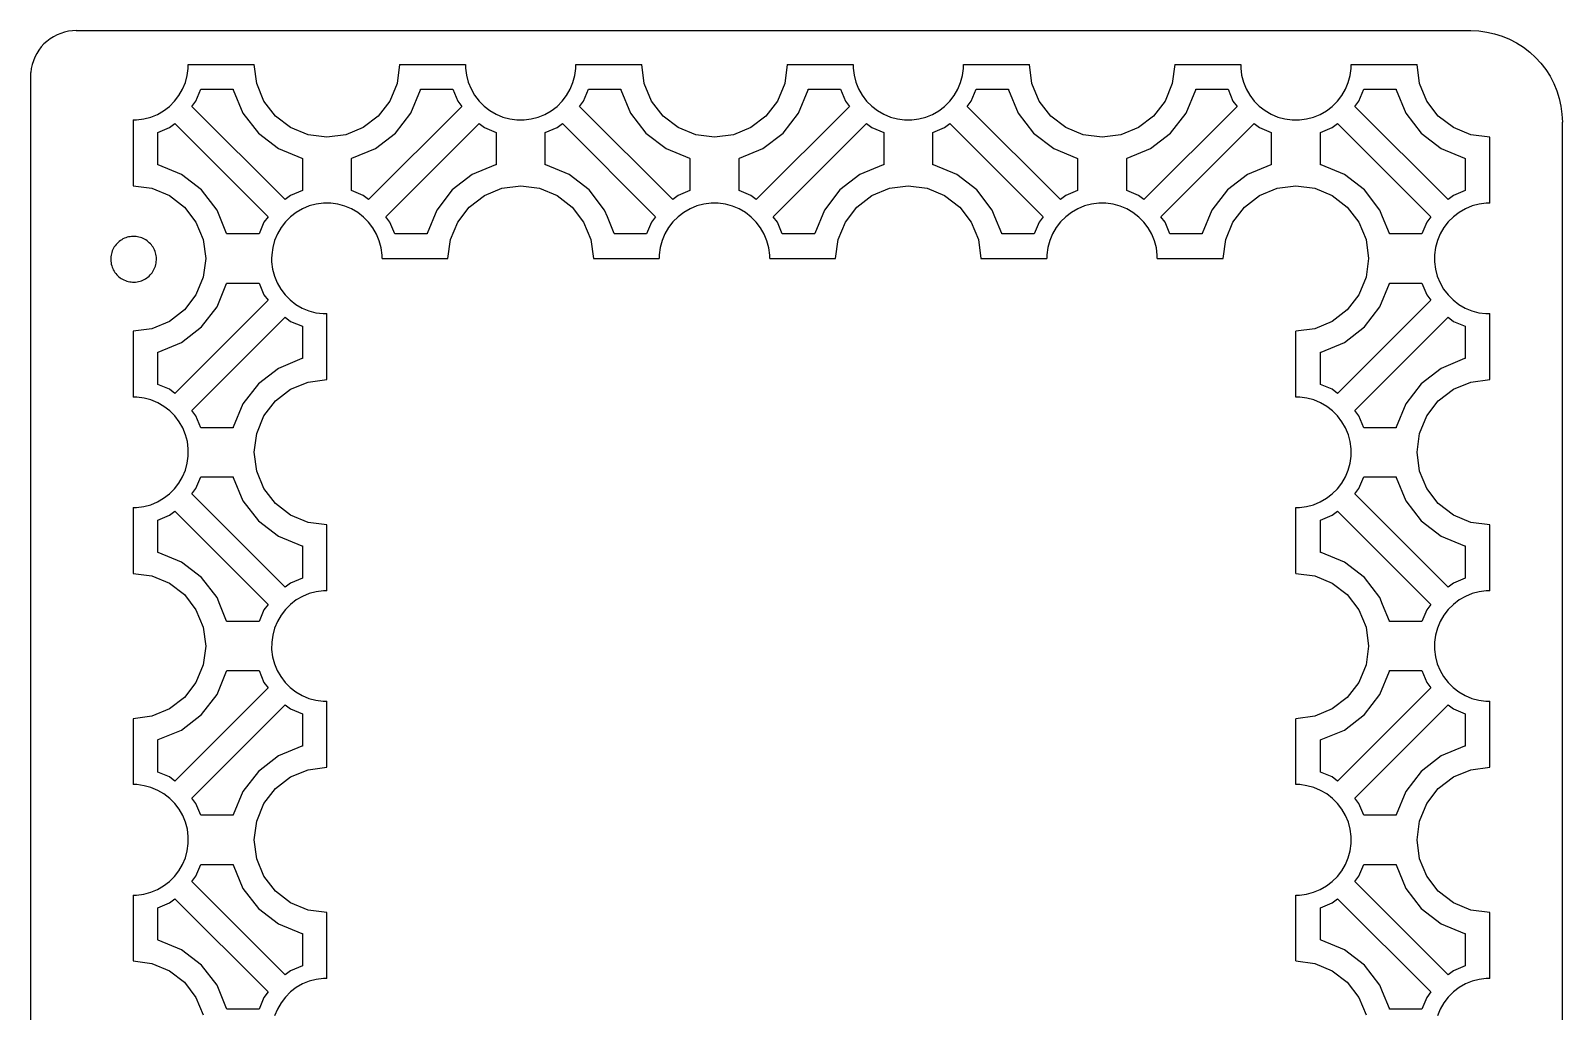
# Model space of a CAD drawing. Extents: x -217 to 217, y -140 to 140.
# Drawn here: x -216.7 to -4, y 3.5 to 139.7 of the extents above; entities that cross this region are included whole.
import ezdxf

# ---------------------------------------------------------------- set-up
doc = ezdxf.new("R2010")
doc.units = 0
doc.layers.get('0').update_dxf_attribs({"linetype": 'CONTINUOUS'})

msp = doc.modelspace()

# ---------------------------------------------------------------- linework, layer by layer
at = {"color": 154}
for p, q in [((-214, 138.56), (-214.44, 138.22)), ((-213.53, 138.86), (-214, 138.56)), ((-213.04, 139.11), (-213.53, 138.86)), ((-212.53, 139.32), (-213.04, 139.11)), ((-212, 139.49), (-212.53, 139.32)), ((-211.46, 139.61), (-212, 139.49)), ((-210.91, 139.68), (-211.46, 139.61)), ((-210.36, 139.71), (-210.91, 139.68)), ((-210.36, 139.71), (-16.67, 139.71)), ((-16.67, 139.71), (-15.56, 139.66)), ((-15.56, 139.66), (-14.46, 139.51)), ((-14.46, 139.51), (-13.38, 139.27)), ((-13.38, 139.27), (-12.33, 138.94)), ((-12.33, 138.94), (-11.3, 138.52)), ((-11.3, 138.52), (-10.32, 138)), ((-215.86, 136.53), (-216.11, 136.04)), ((-215.56, 137), (-215.86, 136.53)), ((-215.22, 137.44), (-215.56, 137)), ((-214.85, 137.85), (-215.22, 137.44)), ((-214.44, 138.22), (-214.85, 137.85)), ((-10.32, 138), (-9.38, 137.41)), ((-9.38, 137.41), (-8.51, 136.73)), ((-8.51, 136.73), (-7.69, 135.99)), ((-216.61, 134.46), (-216.68, 133.91)), ((-216.49, 135), (-216.61, 134.46)), ((-216.32, 135.53), (-216.49, 135)), ((-216.11, 136.04), (-216.32, 135.53)), ((-7.69, 135.99), (-6.94, 135.17)), ((-6.94, 135.17), (-6.27, 134.29)), ((-6.27, 134.29), (-5.67, 133.36)), ((-216.71, -133.36), (-216.68, 133.91)), ((-5.67, 133.36), (-5.16, 132.37)), ((-5.16, 132.37), (-4.73, 131.35)), ((-4.73, 131.35), (-4.4, 130.29)), ((-4.4, 130.29), (-4.16, 129.21)), ((-4.16, 129.21), (-4.02, 128.11)), ((-4.02, 128.11), (-3.97, 127.01)), ((-3.97, -127.01), (-3.97, 127.01))]:
    msp.add_line(p, q, dxfattribs=at)
at = {"color": 1}
for p, q in [((-194.95, 133.46), (-194.81, 134.45)), ((-194.81, 134.45), (-194.81, 134.98)), ((-194.81, 134.98), (-185.65, 134.98)), ((-185.31, 132.37), (-185.65, 134.98)), ((-165.47, 134.98), (-165.81, 132.37)), ((-165.47, 134.98), (-156.31, 134.98)), ((-156.31, 134.98), (-156.31, 134.5)), ((-156.31, 134.5), (-156.18, 133.51)), ((-141.11, 133.46), (-140.98, 134.45)), ((-140.98, 134.45), (-140.98, 134.98)), ((-140.98, 134.98), (-131.82, 134.98)), ((-131.48, 132.37), (-131.82, 134.98)), ((-111.63, 134.98), (-111.98, 132.37)), ((-111.63, 134.98), (-102.48, 134.98)), ((-102.48, 134.98), (-102.48, 134.5)), ((-102.48, 134.5), (-102.35, 133.51)), ((-87.28, 133.46), (-87.15, 134.45)), ((-87.15, 134.45), (-87.14, 134.98)), ((-87.14, 134.98), (-77.99, 134.98)), ((-77.64, 132.37), (-77.99, 134.98)), ((-57.8, 134.98), (-58.14, 132.37)), ((-57.8, 134.98), (-48.64, 134.98)), ((-48.64, 134.98), (-48.64, 134.5)), ((-48.64, 134.5), (-48.51, 133.51)), ((-33.45, 133.46), (-33.31, 134.45)), ((-33.31, 134.45), (-33.31, 134.98)), ((-33.31, 134.98), (-24.15, 134.98)), ((-23.81, 132.37), (-24.15, 134.98)), ((-195.6, 131.56), (-195.21, 132.49)), ((-195.21, 132.49), (-194.95, 133.46)), ((-184.3, 129.93), (-185.31, 132.37)), ((-165.81, 132.37), (-166.82, 129.93)), ((-156.18, 133.51), (-155.93, 132.53)), ((-155.93, 132.53), (-155.54, 131.6)), ((-141.76, 131.56), (-141.38, 132.49)), ((-141.38, 132.49), (-141.11, 133.46)), ((-130.47, 129.93), (-131.48, 132.37)), ((-111.98, 132.37), (-112.98, 129.93)), ((-102.35, 133.51), (-102.09, 132.53)), ((-102.09, 132.53), (-101.71, 131.6)), ((-87.93, 131.56), (-87.54, 132.49)), ((-87.54, 132.49), (-87.28, 133.46)), ((-76.63, 129.93), (-77.64, 132.37)), ((-58.14, 132.37), (-59.15, 129.93)), ((-48.51, 133.51), (-48.26, 132.53)), ((-48.26, 132.53), (-47.88, 131.6)), ((-34.1, 131.56), (-33.71, 132.49)), ((-33.71, 132.49), (-33.45, 133.46)), ((-22.8, 129.93), (-23.81, 132.37)), ((-197.43, 129.19), (-196.72, 129.9)), ((-196.72, 129.9), (-196.1, 130.69)), ((-196.1, 130.69), (-195.6, 131.56)), ((-194.31, 129.19), (-193.74, 129.93)), ((-193.74, 129.93), (-193.06, 131.57)), ((-193.06, 131.57), (-188.57, 131.57)), ((-188.57, 131.57), (-188.56, 131.5)), ((-188.56, 131.5), (-187.22, 128.25)), ((-182.7, 127.84), (-184.3, 129.93)), ((-166.82, 129.93), (-168.42, 127.84)), ((-163.9, 128.25), (-162.56, 131.5)), ((-162.56, 131.5), (-162.55, 131.57)), ((-162.55, 131.57), (-158.06, 131.57)), ((-158.06, 131.57), (-157.38, 129.93)), ((-157.38, 129.93), (-156.81, 129.19)), ((-155.54, 131.6), (-155.04, 130.73)), ((-155.04, 130.73), (-154.43, 129.93)), ((-154.43, 129.93), (-153.73, 129.22)), ((-143.6, 129.19), (-142.88, 129.9)), ((-142.88, 129.9), (-142.27, 130.69)), ((-142.27, 130.69), (-141.76, 131.56)), ((-140.47, 129.19), (-139.9, 129.93)), ((-139.9, 129.93), (-139.22, 131.57)), ((-139.22, 131.57), (-134.74, 131.57)), ((-134.74, 131.57), (-134.73, 131.5)), ((-134.73, 131.5), (-133.38, 128.25)), ((-128.86, 127.84), (-130.47, 129.93)), ((-112.98, 129.93), (-114.59, 127.84)), ((-110.07, 128.25), (-108.73, 131.5)), ((-108.73, 131.5), (-108.72, 131.57)), ((-108.72, 131.57), (-104.23, 131.57)), ((-104.23, 131.57), (-103.55, 129.93)), ((-103.55, 129.93), (-102.98, 129.19)), ((-101.71, 131.6), (-101.21, 130.73)), ((-101.21, 130.73), (-100.6, 129.93)), ((-100.6, 129.93), (-99.89, 129.22)), ((-89.76, 129.19), (-89.05, 129.9)), ((-89.05, 129.9), (-88.44, 130.69)), ((-88.44, 130.69), (-87.93, 131.56)), ((-86.64, 129.19), (-86.07, 129.93)), ((-86.07, 129.93), (-85.39, 131.57)), ((-85.39, 131.57), (-80.9, 131.57)), ((-80.9, 131.57), (-80.89, 131.5)), ((-80.89, 131.5), (-79.55, 128.25)), ((-75.03, 127.84), (-76.63, 129.93)), ((-59.15, 129.93), (-60.76, 127.84)), ((-56.24, 128.25), (-54.89, 131.5)), ((-54.89, 131.5), (-54.88, 131.57)), ((-54.88, 131.57), (-50.39, 131.57)), ((-50.39, 131.57), (-49.72, 129.93)), ((-49.72, 129.93), (-49.15, 129.19)), ((-47.88, 131.6), (-47.38, 130.73)), ((-47.38, 130.73), (-46.77, 129.93)), ((-46.77, 129.93), (-46.06, 129.22)), ((-35.93, 129.19), (-35.22, 129.9)), ((-35.22, 129.9), (-34.6, 130.69)), ((-34.6, 130.69), (-34.1, 131.56)), ((-32.81, 129.19), (-32.23, 129.93)), ((-32.23, 129.93), (-31.56, 131.57)), ((-31.56, 131.57), (-27.07, 131.57)), ((-27.07, 131.57), (-27.06, 131.5)), ((-27.06, 131.5), (-25.71, 128.25)), ((-21.2, 127.84), (-22.8, 129.93)), ((-201, 127.44), (-200.03, 127.7)), ((-200.03, 127.7), (-199.1, 128.08)), ((-199.1, 128.08), (-198.23, 128.58)), ((-198.23, 128.58), (-197.43, 129.19)), ((-181.35, 116.23), (-194.31, 129.19)), ((-187.22, 128.25), (-185.08, 125.46)), ((-180.61, 126.24), (-182.7, 127.84)), ((-168.42, 127.84), (-170.51, 126.24)), ((-156.81, 129.19), (-169.77, 116.23)), ((-166.04, 125.46), (-163.9, 128.25)), ((-153.73, 129.22), (-152.93, 128.61)), ((-152.93, 128.61), (-152.06, 128.1)), ((-152.06, 128.1), (-151.14, 127.71)), ((-151.14, 127.71), (-150.17, 127.45)), ((-147.17, 127.44), (-146.2, 127.7)), ((-146.2, 127.7), (-145.27, 128.08)), ((-145.27, 128.08), (-144.4, 128.58)), ((-144.4, 128.58), (-143.6, 129.19)), ((-127.52, 116.23), (-140.47, 129.19)), ((-133.38, 128.25), (-131.24, 125.46)), ((-126.77, 126.24), (-128.86, 127.84)), ((-114.59, 127.84), (-116.68, 126.24)), ((-102.98, 129.19), (-115.94, 116.23)), ((-112.21, 125.46), (-110.07, 128.25)), ((-99.89, 129.22), (-99.1, 128.61)), ((-99.1, 128.61), (-98.23, 128.1)), ((-98.23, 128.1), (-97.3, 127.71)), ((-97.3, 127.71), (-96.33, 127.45)), ((-93.33, 127.44), (-92.36, 127.7)), ((-92.36, 127.7), (-91.43, 128.08)), ((-91.43, 128.08), (-90.56, 128.58)), ((-90.56, 128.58), (-89.76, 129.19)), ((-73.68, 116.23), (-86.64, 129.19)), ((-79.55, 128.25), (-77.41, 125.46)), ((-72.94, 126.24), (-75.03, 127.84)), ((-60.76, 127.84), (-62.85, 126.24)), ((-49.15, 129.19), (-62.1, 116.23)), ((-58.38, 125.46), (-56.24, 128.25)), ((-46.06, 129.22), (-45.26, 128.61)), ((-45.26, 128.61), (-44.4, 128.1)), ((-44.4, 128.1), (-43.47, 127.71)), ((-43.47, 127.71), (-42.5, 127.45)), ((-39.5, 127.44), (-38.53, 127.7)), ((-38.53, 127.7), (-37.6, 128.08)), ((-37.6, 128.08), (-36.73, 128.58)), ((-36.73, 128.58), (-35.93, 129.19)), ((-19.85, 116.23), (-32.81, 129.19)), ((-25.71, 128.25), (-23.58, 125.46)), ((-19.11, 126.24), (-21.2, 127.84)), ((-202.48, 127.31), (-202.48, 118.16)), ((-202.48, 127.31), (-202, 127.31)), ((-202, 127.31), (-201, 127.44)), ((-199.06, 125.56), (-197.43, 126.24)), ((-199.06, 121.07), (-199.06, 125.56)), ((-197.43, 126.24), (-196.69, 126.81)), ((-196.69, 126.81), (-183.73, 113.85)), ((-178.17, 125.23), (-180.61, 126.24)), ((-170.51, 126.24), (-172.95, 125.23)), ((-167.39, 113.85), (-154.43, 126.81)), ((-154.43, 126.81), (-153.69, 126.24)), ((-153.69, 126.24), (-152.06, 125.56)), ((-152.06, 125.56), (-152.06, 121.07)), ((-150.17, 127.45), (-149.17, 127.32)), ((-149.17, 127.32), (-148.16, 127.31)), ((-148.16, 127.31), (-147.17, 127.44)), ((-145.23, 125.56), (-143.6, 126.24)), ((-145.23, 121.07), (-145.23, 125.56)), ((-143.6, 126.24), (-142.85, 126.81)), ((-142.85, 126.81), (-129.9, 113.85)), ((-124.34, 125.23), (-126.77, 126.24)), ((-116.68, 126.24), (-119.11, 125.23)), ((-113.56, 113.85), (-100.6, 126.81)), ((-100.6, 126.81), (-99.86, 126.24)), ((-99.86, 126.24), (-98.22, 125.56)), ((-98.22, 125.56), (-98.22, 121.07)), ((-96.33, 127.45), (-95.34, 127.32)), ((-95.34, 127.32), (-94.33, 127.31)), ((-94.33, 127.31), (-93.33, 127.44)), ((-91.4, 125.56), (-89.76, 126.24)), ((-91.4, 121.07), (-91.4, 125.56)), ((-89.76, 126.24), (-89.02, 126.81)), ((-89.02, 126.81), (-76.06, 113.85)), ((-70.51, 125.23), (-72.94, 126.24)), ((-62.85, 126.24), (-65.28, 125.23)), ((-59.72, 113.85), (-46.77, 126.81)), ((-46.77, 126.81), (-46.02, 126.24)), ((-46.02, 126.24), (-44.39, 125.56)), ((-44.39, 125.56), (-44.39, 121.07)), ((-42.5, 127.45), (-41.5, 127.32)), ((-41.5, 127.32), (-40.5, 127.31)), ((-40.5, 127.31), (-39.5, 127.44)), ((-37.56, 125.56), (-35.93, 126.24)), ((-37.56, 121.07), (-37.56, 125.56)), ((-35.93, 126.24), (-35.18, 126.81)), ((-35.18, 126.81), (-22.23, 113.85)), ((-16.67, 125.23), (-19.11, 126.24)), ((-185.08, 125.46), (-182.29, 123.32)), ((-175.56, 124.89), (-178.17, 125.23)), ((-172.95, 125.23), (-175.56, 124.89)), ((-168.83, 123.32), (-166.04, 125.46)), ((-131.24, 125.46), (-128.46, 123.32)), ((-121.73, 124.89), (-124.34, 125.23)), ((-119.11, 125.23), (-121.73, 124.89)), ((-115, 123.32), (-112.21, 125.46)), ((-77.41, 125.46), (-74.62, 123.32)), ((-67.89, 124.89), (-70.51, 125.23)), ((-65.28, 125.23), (-67.89, 124.89)), ((-61.16, 123.32), (-58.38, 125.46)), ((-23.58, 125.46), (-20.79, 123.32)), ((-14.06, 124.89), (-16.67, 125.23)), ((-14.06, 115.73), (-14.06, 124.89)), ((-182.29, 123.32), (-179.04, 121.98)), ((-179.04, 121.98), (-178.97, 121.97)), ((-178.97, 121.97), (-178.97, 117.48)), ((-172.15, 121.97), (-172.08, 121.98)), ((-172.15, 117.48), (-172.15, 121.97)), ((-172.08, 121.98), (-168.83, 123.32)), ((-128.46, 123.32), (-125.21, 121.98)), ((-125.21, 121.98), (-125.14, 121.97)), ((-125.14, 121.97), (-125.14, 117.48)), ((-118.31, 121.97), (-118.24, 121.98)), ((-118.31, 117.48), (-118.31, 121.97)), ((-118.24, 121.98), (-115, 123.32)), ((-74.62, 123.32), (-71.38, 121.98)), ((-71.38, 121.98), (-71.3, 121.97)), ((-71.3, 121.97), (-71.3, 117.48)), ((-64.48, 121.97), (-64.41, 121.98)), ((-64.48, 117.48), (-64.48, 121.97)), ((-64.41, 121.98), (-61.16, 123.32)), ((-20.79, 123.32), (-17.54, 121.98)), ((-17.54, 121.98), (-17.47, 121.97)), ((-17.47, 121.97), (-17.47, 117.48)), ((-198.99, 121.06), (-199.06, 121.07)), ((-195.75, 119.72), (-198.99, 121.06)), ((-192.96, 117.58), (-195.75, 119.72)), ((-155.37, 119.72), (-158.16, 117.58)), ((-152.13, 121.06), (-155.37, 119.72)), ((-152.06, 121.07), (-152.13, 121.06)), ((-145.16, 121.06), (-145.23, 121.07)), ((-141.91, 119.72), (-145.16, 121.06)), ((-139.13, 117.58), (-141.91, 119.72)), ((-101.54, 119.72), (-104.33, 117.58)), ((-98.29, 121.06), (-101.54, 119.72)), ((-98.22, 121.07), (-98.29, 121.06)), ((-91.33, 121.06), (-91.4, 121.07)), ((-88.08, 119.72), (-91.33, 121.06)), ((-85.29, 117.58), (-88.08, 119.72)), ((-47.71, 119.72), (-50.49, 117.58)), ((-44.46, 121.06), (-47.71, 119.72)), ((-44.39, 121.07), (-44.46, 121.06)), ((-37.49, 121.06), (-37.56, 121.07)), ((-34.25, 119.72), (-37.49, 121.06)), ((-31.46, 117.58), (-34.25, 119.72)), ((-202.48, 118.16), (-199.86, 117.81)), ((-199.86, 117.81), (-197.43, 116.8)), ((-190.82, 114.79), (-192.96, 117.58)), ((-178.97, 117.48), (-180.61, 116.8)), ((-170.51, 116.8), (-172.15, 117.48)), ((-158.16, 117.58), (-160.3, 114.79)), ((-153.69, 116.8), (-151.26, 117.81)), ((-151.26, 117.81), (-148.64, 118.16)), ((-148.64, 118.16), (-146.03, 117.81)), ((-146.03, 117.81), (-143.6, 116.8)), ((-136.99, 114.79), (-139.13, 117.58)), ((-125.14, 117.48), (-126.77, 116.8)), ((-116.68, 116.8), (-118.31, 117.48)), ((-104.33, 117.58), (-106.46, 114.79)), ((-99.86, 116.8), (-97.42, 117.81)), ((-97.42, 117.81), (-94.81, 118.16)), ((-94.81, 118.16), (-92.2, 117.81)), ((-92.2, 117.81), (-89.76, 116.8)), ((-83.15, 114.79), (-85.29, 117.58)), ((-71.3, 117.48), (-72.94, 116.8)), ((-62.85, 116.8), (-64.48, 117.48)), ((-50.49, 117.58), (-52.63, 114.79)), ((-46.02, 116.8), (-43.59, 117.81)), ((-43.59, 117.81), (-40.98, 118.16)), ((-40.98, 118.16), (-38.36, 117.81)), ((-38.36, 117.81), (-35.93, 116.8)), ((-29.32, 114.79), (-31.46, 117.58)), ((-17.47, 117.48), (-19.11, 116.8)), ((-197.43, 116.8), (-195.34, 115.2)), ((-195.34, 115.2), (-193.74, 113.11)), ((-180.61, 116.8), (-181.35, 116.23)), ((-178.94, 114.96), (-179.81, 114.46)), ((-178.01, 115.35), (-178.94, 114.96)), ((-177.04, 115.6), (-178.01, 115.35)), ((-176.04, 115.73), (-177.04, 115.6)), ((-175.56, 115.73), (-176.04, 115.73)), ((-175.03, 115.73), (-175.56, 115.73)), ((-174.04, 115.59), (-175.03, 115.73)), ((-173.07, 115.33), (-174.04, 115.59)), ((-172.14, 114.94), (-173.07, 115.33)), ((-171.27, 114.44), (-172.14, 114.94)), ((-169.77, 116.23), (-170.51, 116.8)), ((-157.38, 113.11), (-155.78, 115.2)), ((-155.78, 115.2), (-153.69, 116.8)), ((-143.6, 116.8), (-141.51, 115.2)), ((-141.51, 115.2), (-139.9, 113.11)), ((-126.77, 116.8), (-127.52, 116.23)), ((-125.1, 114.96), (-125.97, 114.46)), ((-124.17, 115.35), (-125.1, 114.96)), ((-123.2, 115.6), (-124.17, 115.35)), ((-122.2, 115.73), (-123.2, 115.6)), ((-121.2, 115.73), (-122.2, 115.73)), ((-120.2, 115.59), (-121.2, 115.73)), ((-119.23, 115.33), (-120.2, 115.59)), ((-118.31, 114.94), (-119.23, 115.33)), ((-117.44, 114.44), (-118.31, 114.94)), ((-115.94, 116.23), (-116.68, 116.8)), ((-103.55, 113.11), (-101.95, 115.2)), ((-101.95, 115.2), (-99.86, 116.8)), ((-89.76, 116.8), (-87.67, 115.2)), ((-87.67, 115.2), (-86.07, 113.11)), ((-72.94, 116.8), (-73.68, 116.23)), ((-71.27, 114.96), (-72.14, 114.46)), ((-70.34, 115.35), (-71.27, 114.96)), ((-69.37, 115.6), (-70.34, 115.35)), ((-68.37, 115.73), (-69.37, 115.6)), ((-67.37, 115.73), (-68.37, 115.73)), ((-66.37, 115.59), (-67.37, 115.73)), ((-65.4, 115.33), (-66.37, 115.59)), ((-64.47, 114.94), (-65.4, 115.33)), ((-63.61, 114.44), (-64.47, 114.94)), ((-62.1, 116.23), (-62.85, 116.8)), ((-49.72, 113.11), (-48.11, 115.2)), ((-48.11, 115.2), (-46.02, 116.8)), ((-35.93, 116.8), (-33.84, 115.2)), ((-33.84, 115.2), (-32.23, 113.11)), ((-19.11, 116.8), (-19.85, 116.23)), ((-17.44, 114.96), (-18.31, 114.46)), ((-16.51, 115.35), (-17.44, 114.96)), ((-15.53, 115.6), (-16.51, 115.35)), ((-14.54, 115.73), (-15.53, 115.6)), ((-14.06, 115.73), (-14.54, 115.73)), ((-193.74, 113.11), (-192.73, 110.68)), ((-190.43, 113.85), (-190.82, 114.79)), ((-189.48, 111.55), (-190.43, 113.85)), ((-184.3, 113.11), (-184.98, 111.48)), ((-183.73, 113.85), (-184.3, 113.11)), ((-181.32, 113.15), (-181.93, 112.35)), ((-180.61, 113.85), (-181.32, 113.15)), ((-179.81, 114.46), (-180.61, 113.85)), ((-170.48, 113.82), (-171.27, 114.44)), ((-169.77, 113.11), (-170.48, 113.82)), ((-169.16, 112.31), (-169.77, 113.11)), ((-166.82, 113.11), (-167.39, 113.85)), ((-166.14, 111.48), (-166.82, 113.11)), ((-160.3, 114.79), (-161.64, 111.55)), ((-158.39, 110.68), (-157.38, 113.11)), ((-139.9, 113.11), (-138.89, 110.68)), ((-136.6, 113.85), (-136.99, 114.79)), ((-135.64, 111.55), (-136.6, 113.85)), ((-130.47, 113.11), (-131.15, 111.48)), ((-129.9, 113.85), (-130.47, 113.11)), ((-127.49, 113.15), (-128.1, 112.35)), ((-126.77, 113.85), (-127.49, 113.15)), ((-125.97, 114.46), (-126.77, 113.85)), ((-116.64, 113.82), (-117.44, 114.44)), ((-115.94, 113.11), (-116.64, 113.82)), ((-115.33, 112.31), (-115.94, 113.11)), ((-112.98, 113.11), (-113.56, 113.85)), ((-112.31, 111.48), (-112.98, 113.11)), ((-106.46, 114.79), (-107.81, 111.55)), ((-104.56, 110.68), (-103.55, 113.11)), ((-86.07, 113.11), (-85.06, 110.68)), ((-82.77, 113.85), (-83.15, 114.79)), ((-81.81, 111.55), (-82.77, 113.85)), ((-76.63, 113.11), (-77.31, 111.48)), ((-76.06, 113.85), (-76.63, 113.11)), ((-73.65, 113.15), (-74.27, 112.35)), ((-72.94, 113.85), (-73.65, 113.15)), ((-72.14, 114.46), (-72.94, 113.85)), ((-62.81, 113.82), (-63.61, 114.44)), ((-62.1, 113.11), (-62.81, 113.82)), ((-61.49, 112.31), (-62.1, 113.11)), ((-59.15, 113.11), (-59.72, 113.85)), ((-58.47, 111.48), (-59.15, 113.11)), ((-52.63, 114.79), (-53.98, 111.55)), ((-50.73, 110.68), (-49.72, 113.11)), ((-32.23, 113.11), (-31.23, 110.68)), ((-28.93, 113.85), (-29.32, 114.79)), ((-27.98, 111.55), (-28.93, 113.85)), ((-22.8, 113.11), (-23.48, 111.48)), ((-22.23, 113.85), (-22.8, 113.11)), ((-19.82, 113.15), (-20.43, 112.35)), ((-19.11, 113.85), (-19.82, 113.15)), ((-18.31, 114.46), (-19.11, 113.85)), ((-192.73, 110.68), (-192.38, 108.06)), ((-189.47, 111.48), (-189.48, 111.55)), ((-184.98, 111.48), (-189.47, 111.48)), ((-182.44, 111.48), (-182.83, 110.56)), ((-181.93, 112.35), (-182.44, 111.48)), ((-168.66, 111.44), (-169.16, 112.31)), ((-168.28, 110.51), (-168.66, 111.44)), ((-161.65, 111.48), (-166.14, 111.48)), ((-161.64, 111.55), (-161.65, 111.48)), ((-158.74, 108.06), (-158.39, 110.68)), ((-138.89, 110.68), (-138.55, 108.06)), ((-135.63, 111.48), (-135.64, 111.55)), ((-131.15, 111.48), (-135.63, 111.48)), ((-128.61, 111.48), (-128.99, 110.56)), ((-128.1, 112.35), (-128.61, 111.48)), ((-114.83, 111.44), (-115.33, 112.31)), ((-114.44, 110.51), (-114.83, 111.44)), ((-107.82, 111.48), (-112.31, 111.48)), ((-107.81, 111.55), (-107.82, 111.48)), ((-104.9, 108.06), (-104.56, 110.68)), ((-85.06, 110.68), (-84.72, 108.06)), ((-81.8, 111.48), (-81.81, 111.55)), ((-77.31, 111.48), (-81.8, 111.48)), ((-74.77, 111.48), (-75.16, 110.56)), ((-74.27, 112.35), (-74.77, 111.48)), ((-60.99, 111.44), (-61.49, 112.31)), ((-60.61, 110.51), (-60.99, 111.44)), ((-53.99, 111.48), (-58.47, 111.48)), ((-53.98, 111.55), (-53.99, 111.48)), ((-51.07, 108.06), (-50.73, 110.68)), ((-31.23, 110.68), (-30.88, 108.06)), ((-27.97, 111.48), (-27.98, 111.55)), ((-23.48, 111.48), (-27.97, 111.48)), ((-20.94, 111.48), (-21.33, 110.56)), ((-20.43, 112.35), (-20.94, 111.48)), ((-183.22, 108.59), (-183.23, 108.06)), ((-183.09, 109.59), (-183.22, 108.59)), ((-182.83, 110.56), (-183.09, 109.59)), ((-168.02, 109.54), (-168.28, 110.51)), ((-167.89, 108.54), (-168.02, 109.54)), ((-167.89, 108.06), (-167.89, 108.54)), ((-129.26, 109.59), (-129.39, 108.59)), ((-129.39, 108.59), (-129.39, 108.06)), ((-128.99, 110.56), (-129.26, 109.59)), ((-114.19, 109.54), (-114.44, 110.51)), ((-114.06, 108.54), (-114.19, 109.54)), ((-114.06, 108.06), (-114.06, 108.54)), ((-75.42, 109.59), (-75.56, 108.59)), ((-75.56, 108.59), (-75.56, 108.06)), ((-75.16, 110.56), (-75.42, 109.59)), ((-60.35, 109.54), (-60.61, 110.51)), ((-60.23, 108.54), (-60.35, 109.54)), ((-60.23, 108.06), (-60.23, 108.54)), ((-21.72, 108.59), (-21.73, 107.58)), ((-21.59, 109.59), (-21.72, 108.59)), ((-21.33, 110.56), (-21.59, 109.59)), ((-192.38, 108.06), (-192.73, 105.45)), ((-183.23, 108.06), (-183.23, 107.58)), ((-183.23, 107.58), (-183.1, 106.59)), ((-183.1, 106.59), (-182.84, 105.62)), ((-167.89, 108.06), (-158.74, 108.06)), ((-138.55, 108.06), (-129.39, 108.06)), ((-114.06, 108.06), (-104.9, 108.06)), ((-84.72, 108.06), (-75.56, 108.06)), ((-60.23, 108.06), (-51.07, 108.06)), ((-30.88, 108.06), (-31.23, 105.45)), ((-21.73, 107.58), (-21.6, 106.59)), ((-21.6, 106.59), (-21.34, 105.62)), ((-192.73, 105.45), (-193.74, 103.02)), ((-190.82, 101.33), (-189.48, 104.58)), ((-189.48, 104.58), (-189.47, 104.65)), ((-189.47, 104.65), (-184.98, 104.65)), ((-184.98, 104.65), (-184.3, 103.02)), ((-182.84, 105.62), (-182.46, 104.69)), ((-182.46, 104.69), (-181.96, 103.82)), ((-31.23, 105.45), (-32.23, 103.02)), ((-29.32, 101.33), (-27.98, 104.58)), ((-27.98, 104.58), (-27.97, 104.65)), ((-27.97, 104.65), (-23.48, 104.65)), ((-23.48, 104.65), (-22.8, 103.02)), ((-21.34, 105.62), (-20.96, 104.69)), ((-20.96, 104.69), (-20.46, 103.82)), ((-183.73, 102.27), (-196.69, 89.32)), ((-193.74, 103.02), (-195.34, 100.93)), ((-184.3, 103.02), (-183.73, 102.27)), ((-181.96, 103.82), (-181.35, 103.02)), ((-181.35, 103.02), (-180.64, 102.3)), ((-180.64, 102.3), (-179.85, 101.69)), ((-22.23, 102.27), (-35.18, 89.32)), ((-32.23, 103.02), (-33.84, 100.93)), ((-22.8, 103.02), (-22.23, 102.27)), ((-20.46, 103.82), (-19.85, 103.02)), ((-19.85, 103.02), (-19.14, 102.3)), ((-19.14, 102.3), (-18.35, 101.69)), ((-195.34, 100.93), (-197.43, 99.32)), ((-192.96, 98.55), (-190.82, 101.33)), ((-179.85, 101.69), (-178.98, 101.18)), ((-178.98, 101.18), (-178.05, 100.8)), ((-178.05, 100.8), (-177.08, 100.53)), ((-177.08, 100.53), (-176.09, 100.4)), ((-176.09, 100.4), (-175.56, 100.4)), ((-175.56, 91.24), (-175.56, 100.4)), ((-33.84, 100.93), (-35.93, 99.32)), ((-31.46, 98.55), (-29.32, 101.33)), ((-18.35, 101.69), (-17.48, 101.18)), ((-17.48, 101.18), (-16.55, 100.8)), ((-16.55, 100.8), (-15.58, 100.53)), ((-15.58, 100.53), (-14.59, 100.4)), ((-14.59, 100.4), (-14.06, 100.4)), ((-14.06, 91.24), (-14.06, 100.4)), ((-199.86, 98.31), (-202.48, 97.97)), ((-202.48, 97.97), (-202.48, 88.81)), ((-197.43, 99.32), (-199.86, 98.31)), ((-195.75, 96.41), (-192.96, 98.55)), ((-194.31, 86.94), (-181.35, 99.89)), ((-181.35, 99.89), (-180.61, 99.32)), ((-180.61, 99.32), (-178.97, 98.64)), ((-178.97, 98.64), (-178.97, 94.16)), ((-38.36, 98.31), (-40.98, 97.97)), ((-40.98, 88.81), (-40.98, 97.97)), ((-35.93, 99.32), (-38.36, 98.31)), ((-34.25, 96.41), (-31.46, 98.55)), ((-32.81, 86.94), (-19.85, 99.89)), ((-19.85, 99.89), (-19.11, 99.32)), ((-19.11, 99.32), (-17.47, 98.64)), ((-17.47, 98.64), (-17.47, 94.16)), ((-198.99, 95.06), (-195.75, 96.41)), ((-37.49, 95.06), (-34.25, 96.41)), ((-199.06, 95.05), (-198.99, 95.06)), ((-199.06, 90.57), (-199.06, 95.05)), ((-179.04, 94.15), (-182.29, 92.8)), ((-178.97, 94.16), (-179.04, 94.15)), ((-37.56, 95.05), (-37.49, 95.06)), ((-37.56, 90.57), (-37.56, 95.05)), ((-17.54, 94.15), (-20.79, 92.8)), ((-17.47, 94.16), (-17.54, 94.15)), ((-182.29, 92.8), (-185.08, 90.66)), ((-20.79, 92.8), (-23.58, 90.66)), ((-197.43, 89.89), (-199.06, 90.57)), ((-196.69, 89.32), (-197.43, 89.89)), ((-185.08, 90.66), (-187.22, 87.88)), ((-182.7, 88.28), (-180.61, 89.89)), ((-180.61, 89.89), (-178.17, 90.9)), ((-178.17, 90.9), (-175.56, 91.24)), ((-35.93, 89.89), (-37.56, 90.57)), ((-35.18, 89.32), (-35.93, 89.89)), ((-23.58, 90.66), (-25.71, 87.88)), ((-21.2, 88.28), (-19.11, 89.89)), ((-19.11, 89.89), (-16.67, 90.9)), ((-16.67, 90.9), (-14.06, 91.24)), ((-201.95, 88.81), (-202.48, 88.81)), ((-200.95, 88.68), (-201.95, 88.81)), ((-199.99, 88.41), (-200.95, 88.68)), ((-199.06, 88.03), (-199.99, 88.41)), ((-198.19, 87.52), (-199.06, 88.03)), ((-197.39, 86.91), (-198.19, 87.52)), ((-187.22, 87.88), (-188.56, 84.63)), ((-184.3, 86.19), (-182.7, 88.28)), ((-40.45, 88.81), (-40.98, 88.81)), ((-39.45, 88.68), (-40.45, 88.81)), ((-38.48, 88.41), (-39.45, 88.68)), ((-37.56, 88.03), (-38.48, 88.41)), ((-36.69, 87.52), (-37.56, 88.03)), ((-35.89, 86.91), (-36.69, 87.52)), ((-25.71, 87.88), (-27.06, 84.63)), ((-22.8, 86.19), (-21.2, 88.28)), ((-196.69, 86.19), (-197.39, 86.91)), ((-196.08, 85.39), (-196.69, 86.19)), ((-195.58, 84.52), (-196.08, 85.39)), ((-193.74, 86.19), (-194.31, 86.94)), ((-193.06, 84.56), (-193.74, 86.19)), ((-185.31, 83.76), (-184.3, 86.19)), ((-35.18, 86.19), (-35.89, 86.91)), ((-34.58, 85.39), (-35.18, 86.19)), ((-34.08, 84.52), (-34.58, 85.39)), ((-32.23, 86.19), (-32.81, 86.94)), ((-31.56, 84.56), (-32.23, 86.19)), ((-23.81, 83.76), (-22.8, 86.19)), ((-195.2, 83.59), (-195.58, 84.52)), ((-194.94, 82.62), (-195.2, 83.59)), ((-188.57, 84.56), (-193.06, 84.56)), ((-188.56, 84.63), (-188.57, 84.56)), ((-185.65, 81.15), (-185.31, 83.76)), ((-33.69, 83.59), (-34.08, 84.52)), ((-33.44, 82.62), (-33.69, 83.59)), ((-27.07, 84.56), (-31.56, 84.56)), ((-27.06, 84.63), (-27.07, 84.56)), ((-24.15, 81.15), (-23.81, 83.76)), ((-194.81, 81.63), (-194.94, 82.62)), ((-194.81, 80.62), (-194.81, 81.63)), ((-185.31, 78.53), (-185.65, 81.15)), ((-33.31, 81.63), (-33.44, 82.62)), ((-33.31, 80.62), (-33.31, 81.63)), ((-23.81, 78.53), (-24.15, 81.15)), ((-195.21, 78.65), (-194.95, 79.62)), ((-194.95, 79.62), (-194.81, 80.62)), ((-33.71, 78.65), (-33.45, 79.62)), ((-33.45, 79.62), (-33.31, 80.62)), ((-196.72, 76.06), (-196.1, 76.86)), ((-196.1, 76.86), (-195.6, 77.73)), ((-195.6, 77.73), (-195.21, 78.65)), ((-193.74, 76.1), (-193.06, 77.73)), ((-193.06, 77.73), (-188.57, 77.73)), ((-188.57, 77.73), (-188.56, 77.66)), ((-188.56, 77.66), (-187.22, 74.42)), ((-184.3, 76.1), (-185.31, 78.53)), ((-35.22, 76.06), (-34.6, 76.86)), ((-34.6, 76.86), (-34.1, 77.73)), ((-34.1, 77.73), (-33.71, 78.65)), ((-32.23, 76.1), (-31.56, 77.73)), ((-31.56, 77.73), (-27.07, 77.73)), ((-27.07, 77.73), (-27.06, 77.66)), ((-27.06, 77.66), (-25.71, 74.42)), ((-22.8, 76.1), (-23.81, 78.53)), ((-199.1, 74.25), (-198.23, 74.75)), ((-198.23, 74.75), (-197.43, 75.36)), ((-197.43, 75.36), (-196.72, 76.06)), ((-194.31, 75.36), (-193.74, 76.1)), ((-181.35, 62.4), (-194.31, 75.36)), ((-182.7, 74.01), (-184.3, 76.1)), ((-37.6, 74.25), (-36.73, 74.75)), ((-36.73, 74.75), (-35.93, 75.36)), ((-35.93, 75.36), (-35.22, 76.06)), ((-32.81, 75.36), (-32.23, 76.1)), ((-19.85, 62.4), (-32.81, 75.36)), ((-21.2, 74.01), (-22.8, 76.1)), ((-202.48, 73.48), (-202.48, 64.32)), ((-202.48, 73.48), (-202, 73.48)), ((-202, 73.48), (-201, 73.61)), ((-201, 73.61), (-200.03, 73.86)), ((-200.03, 73.86), (-199.1, 74.25)), ((-199.06, 71.73), (-197.43, 72.41)), ((-197.43, 72.41), (-196.69, 72.98)), ((-196.69, 72.98), (-183.73, 60.02)), ((-187.22, 74.42), (-185.08, 71.63)), ((-180.61, 72.41), (-182.7, 74.01)), ((-178.17, 71.4), (-180.61, 72.41)), ((-40.98, 73.48), (-40.5, 73.48)), ((-40.98, 64.32), (-40.98, 73.48)), ((-40.5, 73.48), (-39.5, 73.61)), ((-39.5, 73.61), (-38.53, 73.86)), ((-38.53, 73.86), (-37.6, 74.25)), ((-37.56, 71.73), (-35.93, 72.41)), ((-35.93, 72.41), (-35.18, 72.98)), ((-35.18, 72.98), (-22.23, 60.02)), ((-25.71, 74.42), (-23.58, 71.63)), ((-19.11, 72.41), (-21.2, 74.01)), ((-16.67, 71.4), (-19.11, 72.41)), ((-199.06, 67.24), (-199.06, 71.73)), ((-185.08, 71.63), (-182.29, 69.49)), ((-175.56, 71.05), (-178.17, 71.4)), ((-175.56, 61.9), (-175.56, 71.05)), ((-37.56, 67.24), (-37.56, 71.73)), ((-23.58, 71.63), (-20.79, 69.49)), ((-14.06, 71.05), (-16.67, 71.4)), ((-14.06, 61.9), (-14.06, 71.05)), ((-182.29, 69.49), (-179.04, 68.15)), ((-179.04, 68.15), (-178.97, 68.14)), ((-178.97, 68.14), (-178.97, 63.65)), ((-20.79, 69.49), (-17.54, 68.15)), ((-17.54, 68.15), (-17.47, 68.14)), ((-17.47, 68.14), (-17.47, 63.65)), ((-198.99, 67.23), (-199.06, 67.24)), ((-195.75, 65.89), (-198.99, 67.23)), ((-37.49, 67.23), (-37.56, 67.24)), ((-34.25, 65.89), (-37.49, 67.23)), ((-202.48, 64.32), (-199.86, 63.98)), ((-199.86, 63.98), (-197.43, 62.97)), ((-192.96, 63.75), (-195.75, 65.89)), ((-40.98, 64.32), (-38.36, 63.98)), ((-38.36, 63.98), (-35.93, 62.97)), ((-31.46, 63.75), (-34.25, 65.89)), ((-197.43, 62.97), (-195.34, 61.37)), ((-190.82, 60.96), (-192.96, 63.75)), ((-180.61, 62.97), (-181.35, 62.4)), ((-178.97, 63.65), (-180.61, 62.97)), ((-177.04, 61.77), (-178.01, 61.51)), ((-176.04, 61.9), (-177.04, 61.77)), ((-175.56, 61.9), (-176.04, 61.9)), ((-35.93, 62.97), (-33.84, 61.37)), ((-29.32, 60.96), (-31.46, 63.75)), ((-19.11, 62.97), (-19.85, 62.4)), ((-17.47, 63.65), (-19.11, 62.97)), ((-15.53, 61.77), (-16.51, 61.51)), ((-14.54, 61.9), (-15.53, 61.77)), ((-14.06, 61.9), (-14.54, 61.9)), ((-195.34, 61.37), (-193.74, 59.28)), ((-190.43, 60.02), (-190.82, 60.96)), ((-189.48, 57.71), (-190.43, 60.02)), ((-183.73, 60.02), (-184.3, 59.28)), ((-180.61, 60.02), (-181.32, 59.31)), ((-179.81, 60.63), (-180.61, 60.02)), ((-178.94, 61.13), (-179.81, 60.63)), ((-178.01, 61.51), (-178.94, 61.13)), ((-33.84, 61.37), (-32.23, 59.28)), ((-28.93, 60.02), (-29.32, 60.96)), ((-27.98, 57.71), (-28.93, 60.02)), ((-22.23, 60.02), (-22.8, 59.28)), ((-19.11, 60.02), (-19.82, 59.31)), ((-18.31, 60.63), (-19.11, 60.02)), ((-17.44, 61.13), (-18.31, 60.63)), ((-16.51, 61.51), (-17.44, 61.13)), ((-193.74, 59.28), (-192.73, 56.84)), ((-189.47, 57.64), (-189.48, 57.71)), ((-184.98, 57.64), (-189.47, 57.64)), ((-184.3, 59.28), (-184.98, 57.64)), ((-182.44, 57.65), (-182.83, 56.72)), ((-181.93, 58.52), (-182.44, 57.65)), ((-181.32, 59.31), (-181.93, 58.52)), ((-32.23, 59.28), (-31.23, 56.84)), ((-27.97, 57.64), (-27.98, 57.71)), ((-23.48, 57.64), (-27.97, 57.64)), ((-22.8, 59.28), (-23.48, 57.64)), ((-20.94, 57.65), (-21.33, 56.72)), ((-20.43, 58.52), (-20.94, 57.65)), ((-19.82, 59.31), (-20.43, 58.52)), ((-192.73, 56.84), (-192.38, 54.23)), ((-183.09, 55.75), (-183.22, 54.76)), ((-182.83, 56.72), (-183.09, 55.75)), ((-31.23, 56.84), (-30.88, 54.23)), ((-21.59, 55.75), (-21.72, 54.76)), ((-21.33, 56.72), (-21.59, 55.75)), ((-192.38, 54.23), (-192.73, 51.62)), ((-183.22, 54.76), (-183.23, 53.75)), ((-183.23, 53.75), (-183.1, 52.75)), ((-30.88, 54.23), (-31.23, 51.62)), ((-21.72, 54.76), (-21.73, 53.75)), ((-21.73, 53.75), (-21.6, 52.75)), ((-192.73, 51.62), (-193.74, 49.18)), ((-183.1, 52.75), (-182.84, 51.78)), ((-182.84, 51.78), (-182.46, 50.85)), ((-31.23, 51.62), (-32.23, 49.18)), ((-21.6, 52.75), (-21.34, 51.78)), ((-21.34, 51.78), (-20.96, 50.85)), ((-193.74, 49.18), (-195.34, 47.09)), ((-190.82, 47.5), (-189.48, 50.75)), ((-189.48, 50.75), (-189.47, 50.82)), ((-189.47, 50.82), (-184.98, 50.82)), ((-184.98, 50.82), (-184.3, 49.18)), ((-184.3, 49.18), (-183.73, 48.44)), ((-182.46, 50.85), (-181.96, 49.98)), ((-181.96, 49.98), (-181.35, 49.18)), ((-181.35, 49.18), (-180.64, 48.47)), ((-32.23, 49.18), (-33.84, 47.09)), ((-29.32, 47.5), (-27.98, 50.75)), ((-27.98, 50.75), (-27.97, 50.82)), ((-27.97, 50.82), (-23.48, 50.82)), ((-23.48, 50.82), (-22.8, 49.18)), ((-22.8, 49.18), (-22.23, 48.44)), ((-20.96, 50.85), (-20.46, 49.98)), ((-20.46, 49.98), (-19.85, 49.18)), ((-19.85, 49.18), (-19.14, 48.47)), ((-195.34, 47.09), (-197.43, 45.49)), ((-183.73, 48.44), (-196.69, 35.48)), ((-192.96, 44.71), (-190.82, 47.5)), ((-180.64, 48.47), (-179.85, 47.86)), ((-179.85, 47.86), (-178.98, 47.35)), ((-178.98, 47.35), (-178.05, 46.96)), ((-178.05, 46.96), (-177.08, 46.7)), ((-33.84, 47.09), (-35.93, 45.49)), ((-22.23, 48.44), (-35.18, 35.48)), ((-31.46, 44.71), (-29.32, 47.5)), ((-19.14, 48.47), (-18.35, 47.86)), ((-18.35, 47.86), (-17.48, 47.35)), ((-17.48, 47.35), (-16.55, 46.96)), ((-16.55, 46.96), (-15.58, 46.7)), ((-197.43, 45.49), (-199.86, 44.48)), ((-195.75, 42.57), (-192.96, 44.71)), ((-194.31, 33.1), (-181.35, 46.06)), ((-181.35, 46.06), (-180.61, 45.49)), ((-180.61, 45.49), (-178.97, 44.81)), ((-178.97, 44.81), (-178.97, 40.32)), ((-177.08, 46.7), (-176.09, 46.57)), ((-176.09, 46.57), (-175.56, 46.56)), ((-175.56, 37.41), (-175.56, 46.56)), ((-35.93, 45.49), (-38.36, 44.48)), ((-34.25, 42.57), (-31.46, 44.71)), ((-32.81, 33.1), (-19.85, 46.06)), ((-19.85, 46.06), (-19.11, 45.49)), ((-19.11, 45.49), (-17.47, 44.81)), ((-17.47, 44.81), (-17.47, 40.32)), ((-15.58, 46.7), (-14.59, 46.57)), ((-14.59, 46.57), (-14.06, 46.56)), ((-14.06, 37.41), (-14.06, 46.56)), ((-199.86, 44.48), (-202.48, 44.14)), ((-202.48, 44.14), (-202.48, 34.98)), ((-198.99, 41.23), (-195.75, 42.57)), ((-38.36, 44.48), (-40.98, 44.14)), ((-40.98, 34.98), (-40.98, 44.14)), ((-37.49, 41.23), (-34.25, 42.57)), ((-199.06, 41.22), (-198.99, 41.23)), ((-199.06, 36.73), (-199.06, 41.22)), ((-37.56, 41.22), (-37.49, 41.23)), ((-37.56, 36.73), (-37.56, 41.22)), ((-182.29, 38.97), (-185.08, 36.83)), ((-179.04, 40.31), (-182.29, 38.97)), ((-178.97, 40.32), (-179.04, 40.31)), ((-20.79, 38.97), (-23.58, 36.83)), ((-17.54, 40.31), (-20.79, 38.97)), ((-17.47, 40.32), (-17.54, 40.31)), ((-197.43, 36.05), (-199.06, 36.73)), ((-185.08, 36.83), (-187.22, 34.04)), ((-180.61, 36.05), (-178.17, 37.06)), ((-178.17, 37.06), (-175.56, 37.41)), ((-35.93, 36.05), (-37.56, 36.73)), ((-23.58, 36.83), (-25.71, 34.04)), ((-19.11, 36.05), (-16.67, 37.06)), ((-16.67, 37.06), (-14.06, 37.41)), ((-201.95, 34.98), (-202.48, 34.98)), ((-200.95, 34.84), (-201.95, 34.98)), ((-199.99, 34.58), (-200.95, 34.84)), ((-199.06, 34.19), (-199.99, 34.58)), ((-198.19, 33.69), (-199.06, 34.19)), ((-196.69, 35.48), (-197.43, 36.05)), ((-187.22, 34.04), (-188.56, 30.8)), ((-184.3, 32.36), (-182.7, 34.45)), ((-182.7, 34.45), (-180.61, 36.05)), ((-40.45, 34.98), (-40.98, 34.98)), ((-39.45, 34.84), (-40.45, 34.98)), ((-38.48, 34.58), (-39.45, 34.84)), ((-37.56, 34.19), (-38.48, 34.58)), ((-36.69, 33.69), (-37.56, 34.19)), ((-35.18, 35.48), (-35.93, 36.05)), ((-25.71, 34.04), (-27.06, 30.8)), ((-22.8, 32.36), (-21.2, 34.45)), ((-21.2, 34.45), (-19.11, 36.05)), ((-197.39, 33.07), (-198.19, 33.69)), ((-196.69, 32.36), (-197.39, 33.07)), ((-196.08, 31.56), (-196.69, 32.36)), ((-193.74, 32.36), (-194.31, 33.1)), ((-193.06, 30.73), (-193.74, 32.36)), ((-185.31, 29.93), (-184.3, 32.36)), ((-35.89, 33.07), (-36.69, 33.69)), ((-35.18, 32.36), (-35.89, 33.07)), ((-34.58, 31.56), (-35.18, 32.36)), ((-32.23, 32.36), (-32.81, 33.1)), ((-31.56, 30.73), (-32.23, 32.36)), ((-23.81, 29.93), (-22.8, 32.36)), ((-195.58, 30.69), (-196.08, 31.56)), ((-195.2, 29.76), (-195.58, 30.69)), ((-188.57, 30.73), (-193.06, 30.73)), ((-188.56, 30.8), (-188.57, 30.73)), ((-185.65, 27.31), (-185.31, 29.93)), ((-34.08, 30.69), (-34.58, 31.56)), ((-33.69, 29.76), (-34.08, 30.69)), ((-27.07, 30.73), (-31.56, 30.73)), ((-27.06, 30.8), (-27.07, 30.73)), ((-24.15, 27.31), (-23.81, 29.93)), ((-194.94, 28.79), (-195.2, 29.76)), ((-194.81, 27.79), (-194.94, 28.79)), ((-194.81, 26.79), (-194.81, 27.79)), ((-33.44, 28.79), (-33.69, 29.76)), ((-33.31, 27.79), (-33.44, 28.79)), ((-33.31, 26.79), (-33.31, 27.79)), ((-195.21, 24.82), (-194.95, 25.79)), ((-194.95, 25.79), (-194.81, 26.79)), ((-185.31, 24.7), (-185.65, 27.31)), ((-33.71, 24.82), (-33.45, 25.79)), ((-33.45, 25.79), (-33.31, 26.79)), ((-23.81, 24.7), (-24.15, 27.31)), ((-196.1, 23.03), (-195.6, 23.89)), ((-195.6, 23.89), (-195.21, 24.82)), ((-193.74, 22.27), (-193.06, 23.9)), ((-193.06, 23.9), (-188.57, 23.9)), ((-188.57, 23.9), (-188.56, 23.83)), ((-188.56, 23.83), (-187.22, 20.58)), ((-184.3, 22.27), (-185.31, 24.7)), ((-34.6, 23.03), (-34.1, 23.89)), ((-34.1, 23.89), (-33.71, 24.82)), ((-32.23, 22.27), (-31.56, 23.9)), ((-31.56, 23.9), (-27.07, 23.9)), ((-27.07, 23.9), (-27.06, 23.83)), ((-27.06, 23.83), (-25.71, 20.58)), ((-22.8, 22.27), (-23.81, 24.7)), ((-198.23, 20.91), (-197.43, 21.52)), ((-197.43, 21.52), (-196.72, 22.23)), ((-196.72, 22.23), (-196.1, 23.03)), ((-194.31, 21.52), (-193.74, 22.27)), ((-181.35, 8.57), (-194.31, 21.52)), ((-182.7, 20.18), (-184.3, 22.27)), ((-36.73, 20.91), (-35.93, 21.52)), ((-35.93, 21.52), (-35.22, 22.23)), ((-35.22, 22.23), (-34.6, 23.03)), ((-32.81, 21.52), (-32.23, 22.27)), ((-19.85, 8.57), (-32.81, 21.52)), ((-21.2, 20.18), (-22.8, 22.27)), ((-202.48, 19.65), (-202.48, 10.49)), ((-202.48, 19.65), (-202, 19.65)), ((-202, 19.65), (-201, 19.77)), ((-201, 19.77), (-200.03, 20.03)), ((-200.03, 20.03), (-199.1, 20.41)), ((-199.1, 20.41), (-198.23, 20.91)), ((-187.22, 20.58), (-185.08, 17.8)), ((-180.61, 18.57), (-182.7, 20.18)), ((-40.98, 19.65), (-40.5, 19.65)), ((-40.98, 10.49), (-40.98, 19.65)), ((-40.5, 19.65), (-39.5, 19.77)), ((-39.5, 19.77), (-38.53, 20.03)), ((-38.53, 20.03), (-37.6, 20.41)), ((-37.6, 20.41), (-36.73, 20.91)), ((-25.71, 20.58), (-23.58, 17.8)), ((-19.11, 18.57), (-21.2, 20.18)), ((-199.06, 17.89), (-197.43, 18.57)), ((-199.06, 13.41), (-199.06, 17.89)), ((-197.43, 18.57), (-196.69, 19.14)), ((-196.69, 19.14), (-183.73, 6.19)), ((-185.08, 17.8), (-182.29, 15.66)), ((-178.17, 17.56), (-180.61, 18.57)), ((-175.56, 17.22), (-178.17, 17.56)), ((-175.56, 8.06), (-175.56, 17.22)), ((-37.56, 17.89), (-35.93, 18.57)), ((-37.56, 13.41), (-37.56, 17.89)), ((-35.93, 18.57), (-35.18, 19.14)), ((-35.18, 19.14), (-22.23, 6.19)), ((-23.58, 17.8), (-20.79, 15.66)), ((-16.67, 17.56), (-19.11, 18.57)), ((-14.06, 17.22), (-16.67, 17.56)), ((-14.06, 8.06), (-14.06, 17.22)), ((-182.29, 15.66), (-179.04, 14.31)), ((-20.79, 15.66), (-17.54, 14.31)), ((-198.99, 13.4), (-199.06, 13.41)), ((-195.75, 12.05), (-198.99, 13.4)), ((-179.04, 14.31), (-178.97, 14.3)), ((-178.97, 14.3), (-178.97, 9.81)), ((-37.49, 13.4), (-37.56, 13.41)), ((-34.25, 12.05), (-37.49, 13.4)), ((-17.54, 14.31), (-17.47, 14.3)), ((-17.47, 14.3), (-17.47, 9.81)), ((-192.96, 9.91), (-195.75, 12.05)), ((-31.46, 9.91), (-34.25, 12.05)), ((-202.48, 10.49), (-199.86, 10.15)), ((-199.86, 10.15), (-197.43, 9.14)), ((-197.43, 9.14), (-195.34, 7.53)), ((-190.82, 7.13), (-192.96, 9.91)), ((-180.61, 9.14), (-181.35, 8.57)), ((-178.97, 9.81), (-180.61, 9.14)), ((-40.98, 10.49), (-38.36, 10.15)), ((-38.36, 10.15), (-35.93, 9.14)), ((-35.93, 9.14), (-33.84, 7.53)), ((-29.32, 7.13), (-31.46, 9.91)), ((-19.11, 9.14), (-19.85, 8.57)), ((-17.47, 9.81), (-19.11, 9.14)), ((-195.34, 7.53), (-193.74, 5.44)), ((-190.43, 6.19), (-190.82, 7.13)), ((-179.81, 6.8), (-180.61, 6.19)), ((-178.94, 7.3), (-179.81, 6.8)), ((-178.01, 7.68), (-178.94, 7.3)), ((-177.04, 7.94), (-178.01, 7.68)), ((-176.04, 8.06), (-177.04, 7.94)), ((-175.56, 8.06), (-176.04, 8.06)), ((-33.84, 7.53), (-32.23, 5.44)), ((-28.93, 6.19), (-29.32, 7.13)), ((-18.31, 6.8), (-19.11, 6.19)), ((-17.44, 7.3), (-18.31, 6.8)), ((-16.51, 7.68), (-17.44, 7.3)), ((-15.53, 7.94), (-16.51, 7.68)), ((-14.54, 8.06), (-15.53, 7.94)), ((-14.06, 8.06), (-14.54, 8.06)), ((-193.74, 5.44), (-192.73, 3.01)), ((-189.48, 3.88), (-190.43, 6.19)), ((-184.3, 5.44), (-184.98, 3.81)), ((-183.73, 6.19), (-184.3, 5.44)), ((-181.93, 4.68), (-182.44, 3.82)), ((-181.32, 5.48), (-181.93, 4.68)), ((-180.61, 6.19), (-181.32, 5.48)), ((-32.23, 5.44), (-31.23, 3.01)), ((-27.98, 3.88), (-28.93, 6.19)), ((-22.8, 5.44), (-23.48, 3.81)), ((-22.23, 6.19), (-22.8, 5.44)), ((-20.43, 4.68), (-20.94, 3.82)), ((-19.82, 5.48), (-20.43, 4.68)), ((-19.11, 6.19), (-19.82, 5.48)), ((-189.47, 3.81), (-189.48, 3.88)), ((-184.98, 3.81), (-189.47, 3.81)), ((-182.44, 3.82), (-182.83, 2.89)), ((-27.97, 3.81), (-27.98, 3.88)), ((-23.48, 3.81), (-27.97, 3.81)), ((-20.94, 3.82), (-21.33, 2.89))]:
    msp.add_line(p, q, dxfattribs=at)
at = {"color": 190}
for p, q in [((-204.06, 110.67), (-204.23, 110.55)), ((-203.88, 110.77), (-204.06, 110.67)), ((-203.69, 110.86), (-203.88, 110.77)), ((-203.5, 110.94), (-203.69, 110.86)), ((-203.3, 111), (-203.5, 110.94)), ((-203.1, 111.05), (-203.3, 111)), ((-202.9, 111.09), (-203.1, 111.05)), ((-202.69, 111.12), (-202.9, 111.09)), ((-202.48, 111.13), (-202.69, 111.12)), ((-202.27, 111.13), (-202.48, 111.13)), ((-202.07, 111.11), (-202.27, 111.13)), ((-201.86, 111.08), (-202.07, 111.11)), ((-201.66, 111.04), (-201.86, 111.08)), ((-201.46, 110.99), (-201.66, 111.04)), ((-201.26, 110.92), (-201.46, 110.99)), ((-201.07, 110.84), (-201.26, 110.92)), ((-200.89, 110.74), (-201.07, 110.84)), ((-200.71, 110.64), (-200.89, 110.74)), ((-200.53, 110.52), (-200.71, 110.64)), ((-205.53, 108.5), (-205.56, 108.29)), ((-205.49, 108.7), (-205.53, 108.5)), ((-205.44, 108.9), (-205.49, 108.7)), ((-205.37, 109.1), (-205.44, 108.9)), ((-205.29, 109.29), (-205.37, 109.1)), ((-205.19, 109.48), (-205.29, 109.29)), ((-205.09, 109.66), (-205.19, 109.48)), ((-204.97, 109.83), (-205.09, 109.66)), ((-204.84, 109.99), (-204.97, 109.83)), ((-204.7, 110.15), (-204.84, 109.99)), ((-204.56, 110.29), (-204.7, 110.15)), ((-204.4, 110.43), (-204.56, 110.29)), ((-204.23, 110.55), (-204.4, 110.43)), ((-200.37, 110.39), (-200.53, 110.52)), ((-200.22, 110.25), (-200.37, 110.39)), ((-200.07, 110.11), (-200.22, 110.25)), ((-199.93, 109.95), (-200.07, 110.11)), ((-199.81, 109.78), (-199.93, 109.95)), ((-199.7, 109.61), (-199.81, 109.78)), ((-199.59, 109.43), (-199.7, 109.61)), ((-199.5, 109.24), (-199.59, 109.43)), ((-199.43, 109.05), (-199.5, 109.24)), ((-199.36, 108.85), (-199.43, 109.05)), ((-199.31, 108.65), (-199.36, 108.85)), ((-199.27, 108.45), (-199.31, 108.65)), ((-205.56, 108.29), (-205.58, 108.09)), ((-205.58, 108.09), (-205.58, 107.88)), ((-205.58, 107.88), (-205.57, 107.67)), ((-205.57, 107.67), (-205.54, 107.47)), ((-205.54, 107.47), (-205.5, 107.26)), ((-205.5, 107.26), (-205.45, 107.06)), ((-205.45, 107.06), (-205.39, 106.86)), ((-205.39, 106.86), (-205.31, 106.67)), ((-205.31, 106.67), (-205.22, 106.48)), ((-205.22, 106.48), (-205.12, 106.3)), ((-199.72, 106.26), (-199.62, 106.43)), ((-199.62, 106.43), (-199.53, 106.62)), ((-199.53, 106.62), (-199.44, 106.81)), ((-199.44, 106.81), (-199.38, 107.01)), ((-199.38, 107.01), (-199.32, 107.21)), ((-199.32, 107.21), (-199.28, 107.41)), ((-199.28, 107.41), (-199.25, 107.62)), ((-199.24, 108.24), (-199.27, 108.45)), ((-199.25, 107.62), (-199.23, 107.82)), ((-199.23, 108.03), (-199.24, 108.24)), ((-199.23, 107.82), (-199.23, 108.03)), ((-205.12, 106.3), (-205, 106.13)), ((-205, 106.13), (-204.88, 105.96)), ((-204.88, 105.96), (-204.74, 105.81)), ((-204.74, 105.81), (-204.6, 105.66)), ((-204.6, 105.66), (-204.44, 105.52)), ((-204.44, 105.52), (-204.28, 105.39)), ((-204.28, 105.39), (-204.11, 105.27)), ((-204.11, 105.27), (-203.93, 105.17)), ((-203.93, 105.17), (-203.74, 105.08)), ((-203.74, 105.08), (-203.55, 104.99)), ((-203.55, 104.99), (-203.35, 104.93)), ((-203.35, 104.93), (-203.15, 104.87)), ((-203.15, 104.87), (-202.95, 104.83)), ((-202.95, 104.83), (-202.75, 104.8)), ((-202.75, 104.8), (-202.54, 104.78)), ((-202.54, 104.78), (-202.33, 104.78)), ((-202.33, 104.78), (-202.12, 104.79)), ((-202.12, 104.79), (-201.92, 104.82)), ((-201.92, 104.82), (-201.71, 104.86)), ((-201.71, 104.86), (-201.51, 104.91)), ((-201.51, 104.91), (-201.31, 104.97)), ((-201.31, 104.97), (-201.12, 105.05)), ((-201.12, 105.05), (-200.93, 105.14)), ((-200.93, 105.14), (-200.75, 105.25)), ((-200.75, 105.25), (-200.58, 105.36)), ((-200.58, 105.36), (-200.41, 105.48)), ((-200.41, 105.48), (-200.26, 105.62)), ((-200.26, 105.62), (-200.11, 105.77)), ((-200.11, 105.77), (-199.97, 105.92)), ((-199.97, 105.92), (-199.84, 106.08)), ((-199.84, 106.08), (-199.72, 106.26))]:
    msp.add_line(p, q, dxfattribs=at)

doc.saveas('drawing.dxf')
